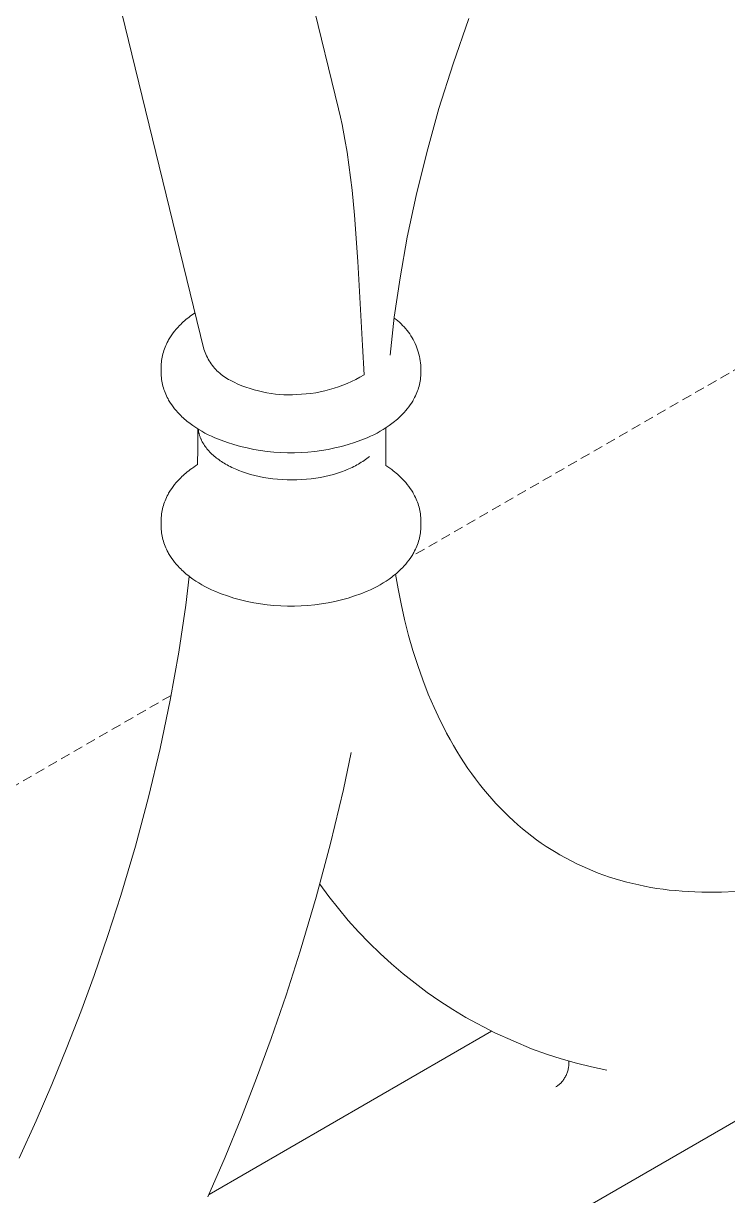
# Model space of a CAD drawing. Header units: millimetres. Extents: x -67 to 4862, y -244 to 3199.
# Drawn here: x 3277.8 to 3369.3, y 1377.2 to 1529.5 of the extents above; entities that cross this region are included whole.
import ezdxf

# ---------------------------------------------------------------- set-up
doc = ezdxf.new("R2010")
doc.units = ezdxf.units.MM
doc.linetypes.add('HIDDEN', pattern=[1.905, 1.27, -0.635])
doc.layers.add('ZANO_R', color=7, linetype='Continuous', lineweight=0)
doc.layers.add('ZANO_R_przerywana', color=7, linetype='HIDDEN', lineweight=0)

msp = doc.modelspace()

# ---------------------------------------------------------------- linework, layer by layer
at = {"layer": 'ZANO_R'}
for p, q in [((3302.57, 1584.73), (3318.79, 1518.38)), ((3301.29, 1487.16), (3278.36, 1580.95)), ((3335.71, 1530.15), (3333.66, 1524.25)), ((3333.66, 1524.25), (3331.83, 1518.44)), ((3319.04, 1517.33), (3318.79, 1518.38)), ((3331.83, 1518.44), (3330.24, 1512.73)), ((3319.25, 1516.36), (3319.04, 1517.33)), ((3319.61, 1514.42), (3319.25, 1516.36)), ((3319.89, 1512.76), (3319.61, 1514.42)), ((3320.13, 1511.1), (3319.89, 1512.76)), ((3330.24, 1512.73), (3328.86, 1507.15)), ((3320.53, 1507.81), (3320.13, 1511.1)), ((3320.84, 1504.59), (3320.53, 1507.81)), ((3328.86, 1507.15), (3327.71, 1501.7)), ((3321.3, 1498.57), (3320.84, 1504.59)), ((3327.71, 1501.7), (3326.77, 1496.42)), ((3321.89, 1487.63), (3321.3, 1498.57)), ((3326.77, 1496.42), (3326.03, 1491.31)), ((3298.77, 1490.85), (3298.95, 1491.01)), ((3298.95, 1491.01), (3299.12, 1491.15)), ((3299.12, 1491.15), (3299.31, 1491.3)), ((3299.31, 1491.3), (3299.49, 1491.44)), ((3299.49, 1491.44), (3299.81, 1491.68)), ((3299.81, 1491.68), (3300.13, 1491.9)), ((3326.03, 1491.31), (3325.48, 1486.38)), ((3326.01, 1491.2), (3326.25, 1491.03)), ((3326.25, 1491.03), (3326.47, 1490.85)), ((3297.29, 1489.27), (3297.48, 1489.52)), ((3297.48, 1489.52), (3297.68, 1489.76)), ((3297.68, 1489.76), (3297.89, 1490)), ((3297.89, 1490), (3298.11, 1490.23)), ((3298.11, 1490.23), (3298.27, 1490.39)), ((3298.27, 1490.39), (3298.43, 1490.55)), ((3298.43, 1490.55), (3298.6, 1490.7)), ((3298.6, 1490.7), (3298.77, 1490.85)), ((3326.47, 1490.85), (3326.69, 1490.66)), ((3326.69, 1490.66), (3326.9, 1490.46)), ((3326.9, 1490.46), (3327.11, 1490.26)), ((3327.11, 1490.26), (3327.31, 1490.05)), ((3327.31, 1490.05), (3327.5, 1489.83)), ((3327.5, 1489.83), (3327.68, 1489.61)), ((3327.68, 1489.61), (3327.86, 1489.38)), ((3296.42, 1487.83), (3296.52, 1488.04)), ((3296.52, 1488.04), (3296.63, 1488.24)), ((3296.63, 1488.24), (3296.7, 1488.37)), ((3296.7, 1488.37), (3296.78, 1488.5)), ((3296.78, 1488.5), (3296.86, 1488.63)), ((3296.86, 1488.63), (3296.94, 1488.76)), ((3296.94, 1488.76), (3297.11, 1489.02)), ((3297.11, 1489.02), (3297.29, 1489.27)), ((3327.86, 1489.38), (3328.03, 1489.14)), ((3328.03, 1489.14), (3328.19, 1488.9)), ((3328.19, 1488.9), (3328.34, 1488.65)), ((3328.34, 1488.65), (3328.48, 1488.4)), ((3328.48, 1488.4), (3328.61, 1488.14)), ((3328.61, 1488.14), (3328.74, 1487.88)), ((3295.9, 1486.35), (3295.95, 1486.57)), ((3295.95, 1486.57), (3296.01, 1486.78)), ((3296.01, 1486.78), (3296.08, 1487)), ((3296.08, 1487), (3296.16, 1487.21)), ((3296.16, 1487.21), (3296.24, 1487.42)), ((3296.24, 1487.42), (3296.33, 1487.63)), ((3296.33, 1487.63), (3296.42, 1487.83)), ((3301.29, 1487.16), (3301.36, 1486.94)), ((3301.36, 1486.94), (3301.44, 1486.72)), ((3301.44, 1486.72), (3301.53, 1486.5)), ((3301.53, 1486.5), (3301.63, 1486.28)), ((3322.09, 1483.83), (3321.89, 1487.63)), ((3328.74, 1487.88), (3328.85, 1487.61)), ((3328.85, 1487.61), (3328.96, 1487.34)), ((3328.96, 1487.34), (3329.06, 1487.07)), ((3329.06, 1487.07), (3329.14, 1486.8)), ((3329.14, 1486.8), (3329.22, 1486.52)), ((3329.22, 1486.52), (3329.29, 1486.23)), ((3295.72, 1485.02), (3295.73, 1485.25)), ((3295.72, 1484.8), (3295.72, 1485.02)), ((3295.73, 1485.25), (3295.75, 1485.47)), ((3295.75, 1485.47), (3295.78, 1485.69)), ((3295.78, 1485.69), (3295.81, 1485.91)), ((3295.81, 1485.91), (3295.85, 1486.13)), ((3295.85, 1486.13), (3295.9, 1486.35)), ((3301.63, 1486.28), (3301.73, 1486.07)), ((3301.73, 1486.07), (3301.85, 1485.86)), ((3301.85, 1485.86), (3301.96, 1485.66)), ((3301.96, 1485.66), (3302.09, 1485.46)), ((3302.09, 1485.46), (3302.22, 1485.27)), ((3302.22, 1485.27), (3302.36, 1485.07)), ((3302.36, 1485.07), (3302.51, 1484.89)), ((3302.51, 1484.89), (3302.66, 1484.71)), ((3329.29, 1486.23), (3329.35, 1485.95)), ((3329.35, 1485.95), (3329.39, 1485.67)), ((3329.39, 1485.67), (3329.43, 1485.38)), ((3329.43, 1485.38), (3329.46, 1485.09)), ((3329.46, 1485.09), (3329.48, 1484.8)), ((3295.72, 1484.14), (3295.72, 1484.8)), ((3295.72, 1483.91), (3295.72, 1484.14)), ((3295.73, 1483.69), (3295.72, 1483.91)), ((3295.75, 1483.47), (3295.73, 1483.69)), ((3295.78, 1483.24), (3295.75, 1483.47)), ((3302.66, 1484.71), (3302.82, 1484.53)), ((3302.82, 1484.53), (3302.98, 1484.36)), ((3302.98, 1484.36), (3303.15, 1484.2)), ((3303.15, 1484.2), (3303.33, 1484.04)), ((3303.33, 1484.04), (3303.51, 1483.89)), ((3303.51, 1483.89), (3303.7, 1483.75)), ((3303.7, 1483.75), (3303.89, 1483.61)), ((3303.89, 1483.61), (3304.08, 1483.48)), ((3304.08, 1483.48), (3304.28, 1483.35)), ((3304.28, 1483.35), (3304.49, 1483.23)), ((3321.02, 1483.24), (3321.56, 1483.53)), ((3321.56, 1483.53), (3322.09, 1483.83)), ((3329.45, 1483.47), (3329.42, 1483.24)), ((3329.46, 1483.69), (3329.45, 1483.47)), ((3329.48, 1483.91), (3329.46, 1483.69)), ((3329.48, 1484.14), (3329.48, 1484.8)), ((3329.48, 1484.14), (3329.48, 1483.91)), ((3295.81, 1483.02), (3295.78, 1483.24)), ((3295.85, 1482.8), (3295.81, 1483.02)), ((3295.9, 1482.59), (3295.85, 1482.8)), ((3295.95, 1482.37), (3295.9, 1482.59)), ((3296.01, 1482.15), (3295.95, 1482.37)), ((3296.08, 1481.94), (3296.01, 1482.15)), ((3296.16, 1481.73), (3296.08, 1481.94)), ((3304.49, 1483.23), (3304.7, 1483.12)), ((3304.7, 1483.12), (3305.2, 1482.87)), ((3305.2, 1482.87), (3305.71, 1482.63)), ((3305.71, 1482.63), (3306.23, 1482.42)), ((3306.23, 1482.42), (3306.75, 1482.22)), ((3306.75, 1482.22), (3307.28, 1482.04)), ((3307.28, 1482.04), (3307.82, 1481.87)), ((3307.82, 1481.87), (3308.36, 1481.73)), ((3317.01, 1481.75), (3317.6, 1481.91)), ((3317.6, 1481.91), (3318.19, 1482.08)), ((3318.19, 1482.08), (3318.77, 1482.27)), ((3318.77, 1482.27), (3319.34, 1482.48)), ((3319.34, 1482.48), (3319.91, 1482.72)), ((3319.91, 1482.72), (3320.47, 1482.97)), ((3320.47, 1482.97), (3321.02, 1483.24)), ((3329.12, 1481.94), (3329.04, 1481.73)), ((3329.18, 1482.15), (3329.12, 1481.94)), ((3329.24, 1482.37), (3329.18, 1482.15)), ((3329.3, 1482.59), (3329.24, 1482.37)), ((3329.35, 1482.8), (3329.3, 1482.59)), ((3329.39, 1483.02), (3329.35, 1482.8)), ((3329.42, 1483.24), (3329.39, 1483.02)), ((3296.24, 1481.52), (3296.16, 1481.73)), ((3296.33, 1481.31), (3296.24, 1481.52)), ((3296.42, 1481.1), (3296.33, 1481.31)), ((3296.52, 1480.9), (3296.42, 1481.1)), ((3296.63, 1480.7), (3296.52, 1480.9)), ((3296.7, 1480.56), (3296.63, 1480.7)), ((3296.78, 1480.43), (3296.7, 1480.56)), ((3296.86, 1480.3), (3296.78, 1480.43)), ((3296.94, 1480.17), (3296.86, 1480.3)), ((3308.36, 1481.73), (3308.91, 1481.6)), ((3308.91, 1481.6), (3309.46, 1481.49)), ((3309.46, 1481.49), (3310.01, 1481.4)), ((3310.01, 1481.4), (3310.57, 1481.33)), ((3310.57, 1481.33), (3311.13, 1481.28)), ((3311.13, 1481.28), (3311.69, 1481.25)), ((3311.69, 1481.25), (3312.25, 1481.24)), ((3312.25, 1481.24), (3312.81, 1481.25)), ((3312.81, 1481.25), (3313.37, 1481.27)), ((3313.37, 1481.27), (3313.98, 1481.3)), ((3313.98, 1481.3), (3314.59, 1481.35)), ((3314.59, 1481.35), (3315.2, 1481.42)), ((3315.2, 1481.42), (3315.81, 1481.51)), ((3315.81, 1481.51), (3316.41, 1481.62)), ((3316.41, 1481.62), (3317.01, 1481.75)), ((3328.34, 1480.3), (3328.26, 1480.17)), ((3328.42, 1480.43), (3328.34, 1480.3)), ((3328.49, 1480.56), (3328.42, 1480.43)), ((3328.57, 1480.7), (3328.49, 1480.56)), ((3328.67, 1480.9), (3328.57, 1480.7)), ((3328.78, 1481.1), (3328.67, 1480.9)), ((3328.87, 1481.31), (3328.78, 1481.1)), ((3328.96, 1481.52), (3328.87, 1481.31)), ((3329.04, 1481.73), (3328.96, 1481.52)), ((3297.11, 1479.92), (3296.94, 1480.17)), ((3297.29, 1479.67), (3297.11, 1479.92)), ((3297.48, 1479.42), (3297.29, 1479.67)), ((3297.68, 1479.18), (3297.48, 1479.42)), ((3297.89, 1478.94), (3297.68, 1479.18)), ((3298.11, 1478.71), (3297.89, 1478.94)), ((3327.3, 1478.94), (3327.08, 1478.71)), ((3327.51, 1479.18), (3327.3, 1478.94)), ((3327.71, 1479.42), (3327.51, 1479.18)), ((3327.9, 1479.67), (3327.71, 1479.42)), ((3328.08, 1479.92), (3327.9, 1479.67)), ((3328.26, 1480.17), (3328.08, 1479.92)), ((3298.27, 1478.55), (3298.11, 1478.71)), ((3298.43, 1478.39), (3298.27, 1478.55)), ((3298.6, 1478.23), (3298.43, 1478.39)), ((3298.77, 1478.08), (3298.6, 1478.23)), ((3298.95, 1477.93), (3298.77, 1478.08)), ((3299.12, 1477.78), (3298.95, 1477.93)), ((3299.31, 1477.64), (3299.12, 1477.78)), ((3299.49, 1477.49), (3299.31, 1477.64)), ((3299.86, 1477.23), (3299.49, 1477.49)), ((3325.7, 1477.49), (3325.34, 1477.23)), ((3325.89, 1477.64), (3325.7, 1477.49)), ((3326.07, 1477.78), (3325.89, 1477.64)), ((3326.25, 1477.93), (3326.07, 1477.78)), ((3326.43, 1478.08), (3326.25, 1477.93)), ((3326.6, 1478.23), (3326.43, 1478.08)), ((3326.76, 1478.39), (3326.6, 1478.23)), ((3326.92, 1478.55), (3326.76, 1478.39)), ((3327.08, 1478.71), (3326.92, 1478.55)), ((3300.23, 1476.97), (3299.86, 1477.23)), ((3300.61, 1476.73), (3300.23, 1476.97)), ((3300.49, 1474.3), (3300.51, 1476.79)), ((3300.56, 1476.69), (3300.55, 1476.77)), ((3300.57, 1476.6), (3300.56, 1476.69)), ((3300.58, 1476.52), (3300.57, 1476.6)), ((3300.6, 1476.44), (3300.58, 1476.52)), ((3300.62, 1476.35), (3300.6, 1476.44)), ((3301, 1476.5), (3300.61, 1476.73)), ((3300.63, 1476.27), (3300.62, 1476.35)), ((3300.65, 1476.19), (3300.63, 1476.27)), ((3300.68, 1476.1), (3300.65, 1476.19)), ((3300.7, 1476.02), (3300.68, 1476.1)), ((3300.73, 1475.94), (3300.7, 1476.02)), ((3300.75, 1475.86), (3300.73, 1475.94)), ((3300.78, 1475.78), (3300.75, 1475.86)), ((3300.81, 1475.69), (3300.78, 1475.78)), ((3301.41, 1476.27), (3301, 1476.5)), ((3301.83, 1476.05), (3301.41, 1476.27)), ((3302.25, 1475.84), (3301.83, 1476.05)), ((3302.68, 1475.65), (3302.25, 1475.84)), ((3322.94, 1475.84), (3322.51, 1475.65)), ((3323.37, 1476.05), (3322.94, 1475.84)), ((3323.79, 1476.27), (3323.37, 1476.05)), ((3324.2, 1476.5), (3323.79, 1476.27)), ((3324.58, 1476.73), (3324.2, 1476.5)), ((3324.97, 1476.97), (3324.58, 1476.73)), ((3324.94, 1476.96), (3324.91, 1474.16)), ((3325.34, 1477.23), (3324.97, 1476.97)), ((3300.44, 1472.16), (3300.49, 1474.3)), ((3300.84, 1475.61), (3300.81, 1475.69)), ((3300.88, 1475.53), (3300.84, 1475.61)), ((3300.91, 1475.45), (3300.88, 1475.53)), ((3300.95, 1475.37), (3300.91, 1475.45)), ((3300.99, 1475.29), (3300.95, 1475.37)), ((3301.07, 1475.14), (3300.99, 1475.29)), ((3301.16, 1474.98), (3301.07, 1475.14)), ((3301.25, 1474.83), (3301.16, 1474.98)), ((3301.35, 1474.67), (3301.25, 1474.83)), ((3301.46, 1474.52), (3301.35, 1474.67)), ((3301.57, 1474.37), (3301.46, 1474.52)), ((3301.68, 1474.23), (3301.57, 1474.37)), ((3301.8, 1474.08), (3301.68, 1474.23)), ((3303.51, 1475.33), (3302.68, 1475.65)), ((3304.34, 1475.03), (3303.51, 1475.33)), ((3305.19, 1474.77), (3304.34, 1475.03)), ((3306.04, 1474.54), (3305.19, 1474.77)), ((3306.9, 1474.33), (3306.04, 1474.54)), ((3307.76, 1474.15), (3306.9, 1474.33)), ((3318.3, 1474.33), (3317.43, 1474.15)), ((3319.16, 1474.54), (3318.3, 1474.33)), ((3320.01, 1474.77), (3319.16, 1474.54)), ((3320.85, 1475.03), (3320.01, 1474.77)), ((3321.69, 1475.33), (3320.85, 1475.03)), ((3322.51, 1475.65), (3321.69, 1475.33)), ((3301.93, 1473.94), (3301.8, 1474.08)), ((3302.06, 1473.8), (3301.93, 1473.94)), ((3302.19, 1473.67), (3302.06, 1473.8)), ((3302.33, 1473.53), (3302.19, 1473.67)), ((3302.47, 1473.4), (3302.33, 1473.53)), ((3302.62, 1473.27), (3302.47, 1473.4)), ((3302.77, 1473.15), (3302.62, 1473.27)), ((3302.93, 1473.02), (3302.77, 1473.15)), ((3303.09, 1472.9), (3302.93, 1473.02)), ((3303.25, 1472.79), (3303.09, 1472.9)), ((3303.41, 1472.67), (3303.25, 1472.79)), ((3303.58, 1472.56), (3303.41, 1472.67)), ((3308.63, 1474), (3307.76, 1474.15)), ((3309.51, 1473.88), (3308.63, 1474)), ((3310.39, 1473.79), (3309.51, 1473.88)), ((3311.27, 1473.74), (3310.39, 1473.79)), ((3312.16, 1473.71), (3311.27, 1473.74)), ((3313.04, 1473.71), (3312.16, 1473.71)), ((3313.92, 1473.74), (3313.04, 1473.71)), ((3314.81, 1473.79), (3313.92, 1473.74)), ((3315.69, 1473.88), (3314.81, 1473.79)), ((3316.56, 1474), (3315.69, 1473.88)), ((3317.43, 1474.15), (3316.56, 1474)), ((3322.1, 1472.71), (3321.92, 1472.59)), ((3322.28, 1472.83), (3322.1, 1472.71)), ((3322.45, 1472.96), (3322.28, 1472.83)), ((3322.62, 1473.09), (3322.45, 1472.96)), ((3322.79, 1473.23), (3322.62, 1473.09)), ((3324.91, 1474.16), (3324.94, 1472.05)), ((3298.95, 1471.07), (3299.12, 1471.22)), ((3299.12, 1471.22), (3299.31, 1471.36)), ((3299.31, 1471.36), (3299.49, 1471.51)), ((3299.49, 1471.51), (3299.73, 1471.68)), ((3299.73, 1471.68), (3299.96, 1471.84)), ((3299.96, 1471.84), (3300.2, 1472.01)), ((3300.2, 1472.01), (3300.44, 1472.16)), ((3303.75, 1472.45), (3303.58, 1472.56)), ((3303.92, 1472.34), (3303.75, 1472.45)), ((3304.1, 1472.24), (3303.92, 1472.34)), ((3304.29, 1472.13), (3304.1, 1472.24)), ((3304.49, 1472.02), (3304.29, 1472.13)), ((3304.7, 1471.92), (3304.49, 1472.02)), ((3304.91, 1471.81), (3304.7, 1471.92)), ((3305.13, 1471.71), (3304.91, 1471.81)), ((3305.35, 1471.61), (3305.13, 1471.71)), ((3305.58, 1471.51), (3305.35, 1471.61)), ((3305.81, 1471.42), (3305.58, 1471.51)), ((3306.3, 1471.23), (3305.81, 1471.42)), ((3306.81, 1471.06), (3306.3, 1471.23)), ((3319.16, 1471.23), (3318.65, 1471.06)), ((3319.65, 1471.42), (3319.16, 1471.23)), ((3319.88, 1471.51), (3319.65, 1471.42)), ((3320.11, 1471.61), (3319.88, 1471.51)), ((3320.34, 1471.71), (3320.11, 1471.61)), ((3320.55, 1471.81), (3320.34, 1471.71)), ((3320.76, 1471.92), (3320.55, 1471.81)), ((3320.97, 1472.02), (3320.76, 1471.92)), ((3321.17, 1472.13), (3320.97, 1472.02)), ((3321.36, 1472.24), (3321.17, 1472.13)), ((3321.55, 1472.35), (3321.36, 1472.24)), ((3321.74, 1472.47), (3321.55, 1472.35)), ((3321.92, 1472.59), (3321.74, 1472.47)), ((3324.94, 1472.05), (3325.32, 1471.78)), ((3325.32, 1471.78), (3325.7, 1471.51)), ((3325.7, 1471.51), (3325.89, 1471.36)), ((3325.89, 1471.36), (3326.07, 1471.22)), ((3326.07, 1471.22), (3326.25, 1471.07)), ((3297.48, 1469.58), (3297.68, 1469.82)), ((3297.68, 1469.82), (3297.89, 1470.06)), ((3297.89, 1470.06), (3298.11, 1470.29)), ((3298.11, 1470.29), (3298.27, 1470.45)), ((3298.27, 1470.45), (3298.43, 1470.61)), ((3298.43, 1470.61), (3298.6, 1470.76)), ((3298.6, 1470.76), (3298.77, 1470.92)), ((3298.77, 1470.92), (3298.95, 1471.07)), ((3307.33, 1470.9), (3306.81, 1471.06)), ((3307.88, 1470.76), (3307.33, 1470.9)), ((3308.45, 1470.63), (3307.88, 1470.76)), ((3309.03, 1470.51), (3308.45, 1470.63)), ((3309.62, 1470.41), (3309.03, 1470.51)), ((3310.23, 1470.33), (3309.62, 1470.41)), ((3310.85, 1470.26), (3310.23, 1470.33)), ((3311.47, 1470.21), (3310.85, 1470.26)), ((3312.1, 1470.19), (3311.47, 1470.21)), ((3312.73, 1470.18), (3312.1, 1470.19)), ((3313.36, 1470.19), (3312.73, 1470.18)), ((3313.99, 1470.21), (3313.36, 1470.19)), ((3314.62, 1470.26), (3313.99, 1470.21)), ((3315.23, 1470.33), (3314.62, 1470.26)), ((3315.84, 1470.41), (3315.23, 1470.33)), ((3316.43, 1470.51), (3315.84, 1470.41)), ((3317.01, 1470.63), (3316.43, 1470.51)), ((3317.58, 1470.76), (3317.01, 1470.63)), ((3318.13, 1470.9), (3317.58, 1470.76)), ((3318.65, 1471.06), (3318.13, 1470.9)), ((3326.25, 1471.07), (3326.43, 1470.92)), ((3326.43, 1470.92), (3326.6, 1470.76)), ((3326.6, 1470.76), (3326.76, 1470.61)), ((3326.76, 1470.61), (3326.92, 1470.45)), ((3326.92, 1470.45), (3327.08, 1470.29)), ((3327.08, 1470.29), (3327.3, 1470.06)), ((3327.3, 1470.06), (3327.51, 1469.82)), ((3327.51, 1469.82), (3327.71, 1469.58)), ((3296.42, 1467.9), (3296.52, 1468.1)), ((3296.52, 1468.1), (3296.63, 1468.3)), ((3296.63, 1468.3), (3296.7, 1468.44)), ((3296.7, 1468.44), (3296.78, 1468.57)), ((3296.78, 1468.57), (3296.86, 1468.7)), ((3296.86, 1468.7), (3296.94, 1468.83)), ((3296.94, 1468.83), (3297.11, 1469.08)), ((3297.11, 1469.08), (3297.29, 1469.33)), ((3297.29, 1469.33), (3297.48, 1469.58)), ((3327.71, 1469.58), (3327.9, 1469.33)), ((3327.9, 1469.33), (3328.08, 1469.08)), ((3328.08, 1469.08), (3328.26, 1468.83)), ((3328.26, 1468.83), (3328.34, 1468.7)), ((3328.34, 1468.7), (3328.42, 1468.57)), ((3328.42, 1468.57), (3328.49, 1468.44)), ((3328.49, 1468.44), (3328.57, 1468.3)), ((3328.57, 1468.3), (3328.67, 1468.1)), ((3328.67, 1468.1), (3328.78, 1467.9)), ((3295.9, 1466.41), (3295.95, 1466.63)), ((3295.95, 1466.63), (3296.01, 1466.84)), ((3296.01, 1466.84), (3296.08, 1467.06)), ((3296.08, 1467.06), (3296.16, 1467.27)), ((3296.16, 1467.27), (3296.24, 1467.48)), ((3296.24, 1467.48), (3296.33, 1467.69)), ((3296.33, 1467.69), (3296.42, 1467.9)), ((3328.78, 1467.9), (3328.87, 1467.69)), ((3328.87, 1467.69), (3328.96, 1467.48)), ((3328.96, 1467.48), (3329.04, 1467.27)), ((3329.04, 1467.27), (3329.12, 1467.06)), ((3329.12, 1467.06), (3329.18, 1466.84)), ((3329.18, 1466.84), (3329.24, 1466.63)), ((3329.24, 1466.63), (3329.3, 1466.41)), ((3295.72, 1465.09), (3295.73, 1465.31)), ((3295.72, 1464.86), (3295.72, 1465.09)), ((3295.73, 1465.31), (3295.75, 1465.53)), ((3295.75, 1465.53), (3295.78, 1465.75)), ((3295.78, 1465.75), (3295.81, 1465.98)), ((3295.81, 1465.98), (3295.85, 1466.2)), ((3295.85, 1466.2), (3295.9, 1466.41)), ((3329.3, 1466.41), (3329.35, 1466.2)), ((3329.35, 1466.2), (3329.39, 1465.98)), ((3329.39, 1465.98), (3329.42, 1465.75)), ((3329.42, 1465.75), (3329.45, 1465.53)), ((3329.45, 1465.53), (3329.46, 1465.31)), ((3329.46, 1465.31), (3329.48, 1465.09)), ((3329.48, 1465.09), (3329.48, 1464.86)), ((3295.72, 1464.2), (3295.72, 1464.86)), ((3295.72, 1463.98), (3295.72, 1464.2)), ((3295.73, 1463.75), (3295.72, 1463.98)), ((3295.75, 1463.53), (3295.73, 1463.75)), ((3329.46, 1463.75), (3329.45, 1463.53)), ((3329.48, 1463.98), (3329.46, 1463.75)), ((3329.48, 1464.2), (3329.48, 1464.86)), ((3329.48, 1464.2), (3329.48, 1463.98)), ((3295.78, 1463.31), (3295.75, 1463.53)), ((3295.81, 1463.09), (3295.78, 1463.31)), ((3295.85, 1462.87), (3295.81, 1463.09)), ((3295.9, 1462.65), (3295.85, 1462.87)), ((3295.95, 1462.43), (3295.9, 1462.65)), ((3296.01, 1462.22), (3295.95, 1462.43)), ((3296.08, 1462), (3296.01, 1462.22)), ((3329.18, 1462.22), (3329.12, 1462)), ((3329.24, 1462.43), (3329.18, 1462.22)), ((3329.3, 1462.65), (3329.24, 1462.43)), ((3329.35, 1462.87), (3329.3, 1462.65)), ((3329.39, 1463.09), (3329.35, 1462.87)), ((3329.42, 1463.31), (3329.39, 1463.09)), ((3329.45, 1463.53), (3329.42, 1463.31)), ((3296.16, 1461.79), (3296.08, 1462)), ((3296.24, 1461.58), (3296.16, 1461.79)), ((3296.33, 1461.37), (3296.24, 1461.58)), ((3296.42, 1461.16), (3296.33, 1461.37)), ((3296.52, 1460.96), (3296.42, 1461.16)), ((3296.63, 1460.76), (3296.52, 1460.96)), ((3296.7, 1460.63), (3296.63, 1460.76)), ((3296.78, 1460.49), (3296.7, 1460.63)), ((3296.86, 1460.36), (3296.78, 1460.49)), ((3328.42, 1460.49), (3328.34, 1460.36)), ((3328.49, 1460.63), (3328.42, 1460.49)), ((3328.57, 1460.76), (3328.49, 1460.63)), ((3328.67, 1460.96), (3328.57, 1460.76)), ((3328.78, 1461.16), (3328.67, 1460.96)), ((3328.87, 1461.37), (3328.78, 1461.16)), ((3328.96, 1461.58), (3328.87, 1461.37)), ((3329.04, 1461.79), (3328.96, 1461.58)), ((3329.12, 1462), (3329.04, 1461.79)), ((3296.94, 1460.24), (3296.86, 1460.36)), ((3297.11, 1459.98), (3296.94, 1460.24)), ((3297.29, 1459.73), (3297.11, 1459.98)), ((3297.48, 1459.48), (3297.29, 1459.73)), ((3297.68, 1459.24), (3297.48, 1459.48)), ((3297.89, 1459), (3297.68, 1459.24)), ((3298.11, 1458.77), (3297.89, 1459)), ((3327.3, 1459), (3327.08, 1458.77)), ((3327.51, 1459.24), (3327.3, 1459)), ((3327.71, 1459.48), (3327.51, 1459.24)), ((3327.9, 1459.73), (3327.71, 1459.48)), ((3328.08, 1459.98), (3327.9, 1459.73)), ((3328.26, 1460.24), (3328.08, 1459.98)), ((3328.34, 1460.36), (3328.26, 1460.24)), ((3298.27, 1458.61), (3298.11, 1458.77)), ((3298.43, 1458.45), (3298.27, 1458.61)), ((3298.6, 1458.3), (3298.43, 1458.45)), ((3298.77, 1458.14), (3298.6, 1458.3)), ((3298.95, 1457.99), (3298.77, 1458.14)), ((3298.92, 1453.9), (3299.38, 1457.64)), ((3299.12, 1457.84), (3298.95, 1457.99)), ((3299.31, 1457.7), (3299.12, 1457.84)), ((3299.49, 1457.55), (3299.31, 1457.7)), ((3299.86, 1457.29), (3299.49, 1457.55)), ((3325.7, 1457.55), (3325.34, 1457.29)), ((3325.89, 1457.7), (3325.7, 1457.55)), ((3326.07, 1457.84), (3325.89, 1457.7)), ((3326.25, 1457.99), (3326.07, 1457.84)), ((3326.18, 1457.93), (3326.52, 1456.01)), ((3326.43, 1458.14), (3326.25, 1457.99)), ((3326.6, 1458.3), (3326.43, 1458.14)), ((3326.76, 1458.45), (3326.6, 1458.3)), ((3326.92, 1458.61), (3326.76, 1458.45)), ((3327.08, 1458.77), (3326.92, 1458.61)), ((3300.23, 1457.03), (3299.86, 1457.29)), ((3300.61, 1456.79), (3300.23, 1457.03)), ((3301, 1456.56), (3300.61, 1456.79)), ((3301.41, 1456.33), (3301, 1456.56)), ((3301.83, 1456.11), (3301.41, 1456.33)), ((3302.25, 1455.91), (3301.83, 1456.11)), ((3323.37, 1456.11), (3322.94, 1455.91)), ((3323.79, 1456.33), (3323.37, 1456.11)), ((3324.2, 1456.56), (3323.79, 1456.33)), ((3324.58, 1456.79), (3324.2, 1456.56)), ((3324.97, 1457.03), (3324.58, 1456.79)), ((3325.34, 1457.29), (3324.97, 1457.03)), ((3326.52, 1456.01), (3326.9, 1454.09)), ((3302.68, 1455.71), (3302.25, 1455.91)), ((3303.51, 1455.39), (3302.68, 1455.71)), ((3304.34, 1455.1), (3303.51, 1455.39)), ((3305.19, 1454.83), (3304.34, 1455.1)), ((3306.04, 1454.6), (3305.19, 1454.83)), ((3306.9, 1454.39), (3306.04, 1454.6)), ((3319.16, 1454.6), (3318.3, 1454.39)), ((3320.01, 1454.83), (3319.16, 1454.6)), ((3320.85, 1455.1), (3320.01, 1454.83)), ((3321.69, 1455.39), (3320.85, 1455.1)), ((3322.51, 1455.71), (3321.69, 1455.39)), ((3322.94, 1455.91), (3322.51, 1455.71)), ((3298.01, 1447.78), (3298.92, 1453.9)), ((3307.76, 1454.21), (3306.9, 1454.39)), ((3308.63, 1454.06), (3307.76, 1454.21)), ((3309.51, 1453.95), (3308.63, 1454.06)), ((3310.39, 1453.86), (3309.51, 1453.95)), ((3311.27, 1453.8), (3310.39, 1453.86)), ((3312.16, 1453.77), (3311.27, 1453.8)), ((3313.04, 1453.77), (3312.16, 1453.77)), ((3313.92, 1453.8), (3313.04, 1453.77)), ((3314.81, 1453.86), (3313.92, 1453.8)), ((3315.69, 1453.95), (3314.81, 1453.86)), ((3316.56, 1454.06), (3315.69, 1453.95)), ((3317.43, 1454.21), (3316.56, 1454.06)), ((3318.3, 1454.39), (3317.43, 1454.21)), ((3326.9, 1454.09), (3327.37, 1452.03)), ((3327.37, 1452.03), (3327.89, 1449.98)), ((3327.89, 1449.98), (3328.45, 1448.01)), ((3296.9, 1441.56), (3298.01, 1447.78)), ((3328.45, 1448.01), (3329.07, 1446.07)), ((3329.07, 1446.07), (3329.73, 1444.2)), ((3329.73, 1444.2), (3330.45, 1442.36)), ((3330.45, 1442.36), (3331.19, 1440.62)), ((3295.58, 1435.28), (3296.9, 1441.56)), ((3331.19, 1440.62), (3332, 1438.9)), ((3332, 1438.9), (3332.41, 1438.08)), ((3332.41, 1438.08), (3332.83, 1437.27)), ((3332.83, 1437.27), (3333.27, 1436.47)), ((3333.27, 1436.47), (3333.72, 1435.67)), ((3294.07, 1428.94), (3295.58, 1435.28)), ((3320.44, 1434.76), (3319.41, 1429.94)), ((3333.72, 1435.67), (3334.17, 1434.92)), ((3334.17, 1434.92), (3334.63, 1434.17)), ((3334.63, 1434.17), (3335.11, 1433.43)), ((3335.11, 1433.43), (3335.6, 1432.7)), ((3335.6, 1432.7), (3336.09, 1432.01)), ((3336.09, 1432.01), (3336.59, 1431.33)), ((3336.59, 1431.33), (3337.1, 1430.66)), ((3337.1, 1430.66), (3337.63, 1430)), ((3292.37, 1422.57), (3294.07, 1428.94)), ((3319.41, 1429.94), (3317.75, 1422.95)), ((3337.63, 1430), (3338.15, 1429.37)), ((3338.15, 1429.37), (3338.69, 1428.75)), ((3338.69, 1428.75), (3339.23, 1428.15)), ((3339.23, 1428.15), (3339.79, 1427.55)), ((3339.79, 1427.55), (3340.35, 1426.99)), ((3340.35, 1426.99), (3340.92, 1426.43)), ((3340.92, 1426.43), (3341.5, 1425.89)), ((3341.5, 1425.89), (3342.09, 1425.37)), ((3342.09, 1425.37), (3342.68, 1424.86)), ((3342.68, 1424.86), (3343.28, 1424.37)), ((3343.28, 1424.37), (3343.89, 1423.9)), ((3290.48, 1416.19), (3292.37, 1422.57)), ((3317.75, 1422.95), (3315.87, 1415.95)), ((3343.89, 1423.9), (3344.51, 1423.43)), ((3344.51, 1423.43), (3345.13, 1422.99)), ((3345.13, 1422.99), (3345.77, 1422.56)), ((3345.77, 1422.56), (3346.41, 1422.15)), ((3346.41, 1422.15), (3347.06, 1421.75)), ((3347.06, 1421.75), (3347.54, 1421.47)), ((3347.54, 1421.47), (3349.73, 1420.3)), ((3349.73, 1420.3), (3352.54, 1419.1)), ((3352.54, 1419.1), (3353.27, 1418.83)), ((3353.27, 1418.83), (3354, 1418.58)), ((3354, 1418.58), (3354.74, 1418.34)), ((3354.74, 1418.34), (3355.48, 1418.12)), ((3355.48, 1418.12), (3356.25, 1417.92)), ((3356.25, 1417.92), (3357.01, 1417.72)), ((3317.53, 1416.04), (3316.34, 1417.64)), ((3357.01, 1417.72), (3357.79, 1417.55)), ((3357.79, 1417.55), (3358.56, 1417.39)), ((3358.56, 1417.39), (3359.36, 1417.24)), ((3359.36, 1417.24), (3360.16, 1417.11)), ((3360.16, 1417.11), (3360.97, 1416.99)), ((3360.97, 1416.99), (3361.77, 1416.89)), ((3361.77, 1416.89), (3362.6, 1416.81)), ((3362.6, 1416.81), (3363.44, 1416.73)), ((3363.44, 1416.73), (3364.27, 1416.68)), ((3364.27, 1416.68), (3365.11, 1416.64)), ((3365.11, 1416.64), (3365.98, 1416.61)), ((3365.98, 1416.61), (3366.84, 1416.61)), ((3366.84, 1416.61), (3367.7, 1416.61)), ((3367.7, 1416.61), (3368.57, 1416.63)), ((3368.57, 1416.63), (3370.35, 1416.72)), ((3288.8, 1410.97), (3290.48, 1416.19)), ((3315.87, 1415.95), (3313.8, 1408.95)), ((3318.76, 1414.48), (3317.53, 1416.04)), ((3320.04, 1412.95), (3318.76, 1414.48)), ((3321.38, 1411.47), (3320.04, 1412.95)), ((3413.09, 1411.56), (3286.88, 1338.69)), ((3287.01, 1405.79), (3288.8, 1410.97)), ((3322.76, 1410.04), (3321.38, 1411.47)), ((3313.8, 1408.95), (3311.96, 1403.25)), ((3324.18, 1408.65), (3322.76, 1410.04)), ((3325.65, 1407.31), (3324.18, 1408.65)), ((3327.17, 1406.01), (3325.65, 1407.31)), ((3285.28, 1401.08), (3287.01, 1405.79)), ((3328.72, 1404.77), (3327.17, 1406.01)), ((3330.32, 1403.58), (3328.72, 1404.77)), ((3311.96, 1403.25), (3310.01, 1397.58)), ((3331.95, 1402.44), (3330.32, 1403.58)), ((3333.62, 1401.35), (3331.95, 1402.44)), ((3335.33, 1400.32), (3333.62, 1401.35)), ((3283.47, 1396.41), (3285.28, 1401.08)), ((3339.1, 1398.32), (3335.33, 1400.32)), ((3301.95, 1377.35), (3338.67, 1398.55)), ((3343.88, 1396.26), (3339.1, 1398.32)), ((3310.01, 1397.58), (3308.12, 1392.46)), ((3281.51, 1391.63), (3283.47, 1396.41)), ((3345.8, 1395.57), (3343.88, 1396.26)), ((3347.73, 1394.95), (3345.8, 1395.57)), ((3349.69, 1394.39), (3347.73, 1394.95)), ((3348.58, 1393.4), (3348.62, 1393.52)), ((3348.62, 1393.52), (3348.64, 1393.65)), ((3348.64, 1393.65), (3348.67, 1393.77)), ((3348.67, 1393.77), (3348.69, 1393.9)), ((3348.69, 1393.9), (3348.7, 1394.02)), ((3348.7, 1394.02), (3348.71, 1394.15)), ((3348.72, 1394.53), (3348.71, 1394.66)), ((3348.71, 1394.15), (3348.72, 1394.28)), ((3348.72, 1394.41), (3348.72, 1394.53)), ((3348.72, 1394.28), (3348.72, 1394.41)), ((3351.66, 1393.9), (3349.69, 1394.39)), ((3353.65, 1393.47), (3351.66, 1393.9)), ((3308.12, 1392.46), (3306.15, 1387.37)), ((3347.71, 1391.86), (3347.79, 1391.96)), ((3347.79, 1391.96), (3347.88, 1392.05)), ((3347.88, 1392.05), (3347.96, 1392.15)), ((3347.96, 1392.15), (3348.03, 1392.26)), ((3348.03, 1392.26), (3348.11, 1392.36)), ((3348.11, 1392.36), (3348.17, 1392.47)), ((3348.17, 1392.47), (3348.24, 1392.58)), ((3348.24, 1392.58), (3348.3, 1392.69)), ((3348.3, 1392.69), (3348.36, 1392.8)), ((3348.36, 1392.8), (3348.41, 1392.92)), ((3348.41, 1392.92), (3348.46, 1393.04)), ((3348.46, 1393.04), (3348.51, 1393.16)), ((3348.51, 1393.16), (3348.55, 1393.28)), ((3348.55, 1393.28), (3348.58, 1393.4)), ((3279.47, 1386.89), (3281.51, 1391.63)), ((3347.02, 1391.3), (3347.13, 1391.37)), ((3347.13, 1391.37), (3347.23, 1391.44)), ((3347.23, 1391.44), (3347.33, 1391.52)), ((3347.33, 1391.52), (3347.43, 1391.6)), ((3347.43, 1391.6), (3347.53, 1391.69)), ((3347.53, 1391.69), (3347.62, 1391.77)), ((3347.62, 1391.77), (3347.71, 1391.86)), ((3277.29, 1382.07), (3279.47, 1386.89)), ((3306.15, 1387.37), (3304.03, 1382.18)), ((3304.03, 1382.18), (3301.81, 1377.04))]:
    msp.add_line(p, q, dxfattribs=at)
at = {"layer": 'ZANO_R_przerywana'}
for p, q in [((3447.08, 1528.82), (3328.24, 1460.21)), ((3297.02, 1442.18), (3141.42, 1352.35))]:
    msp.add_line(p, q, dxfattribs=at)

doc.saveas('drawing.dxf')
